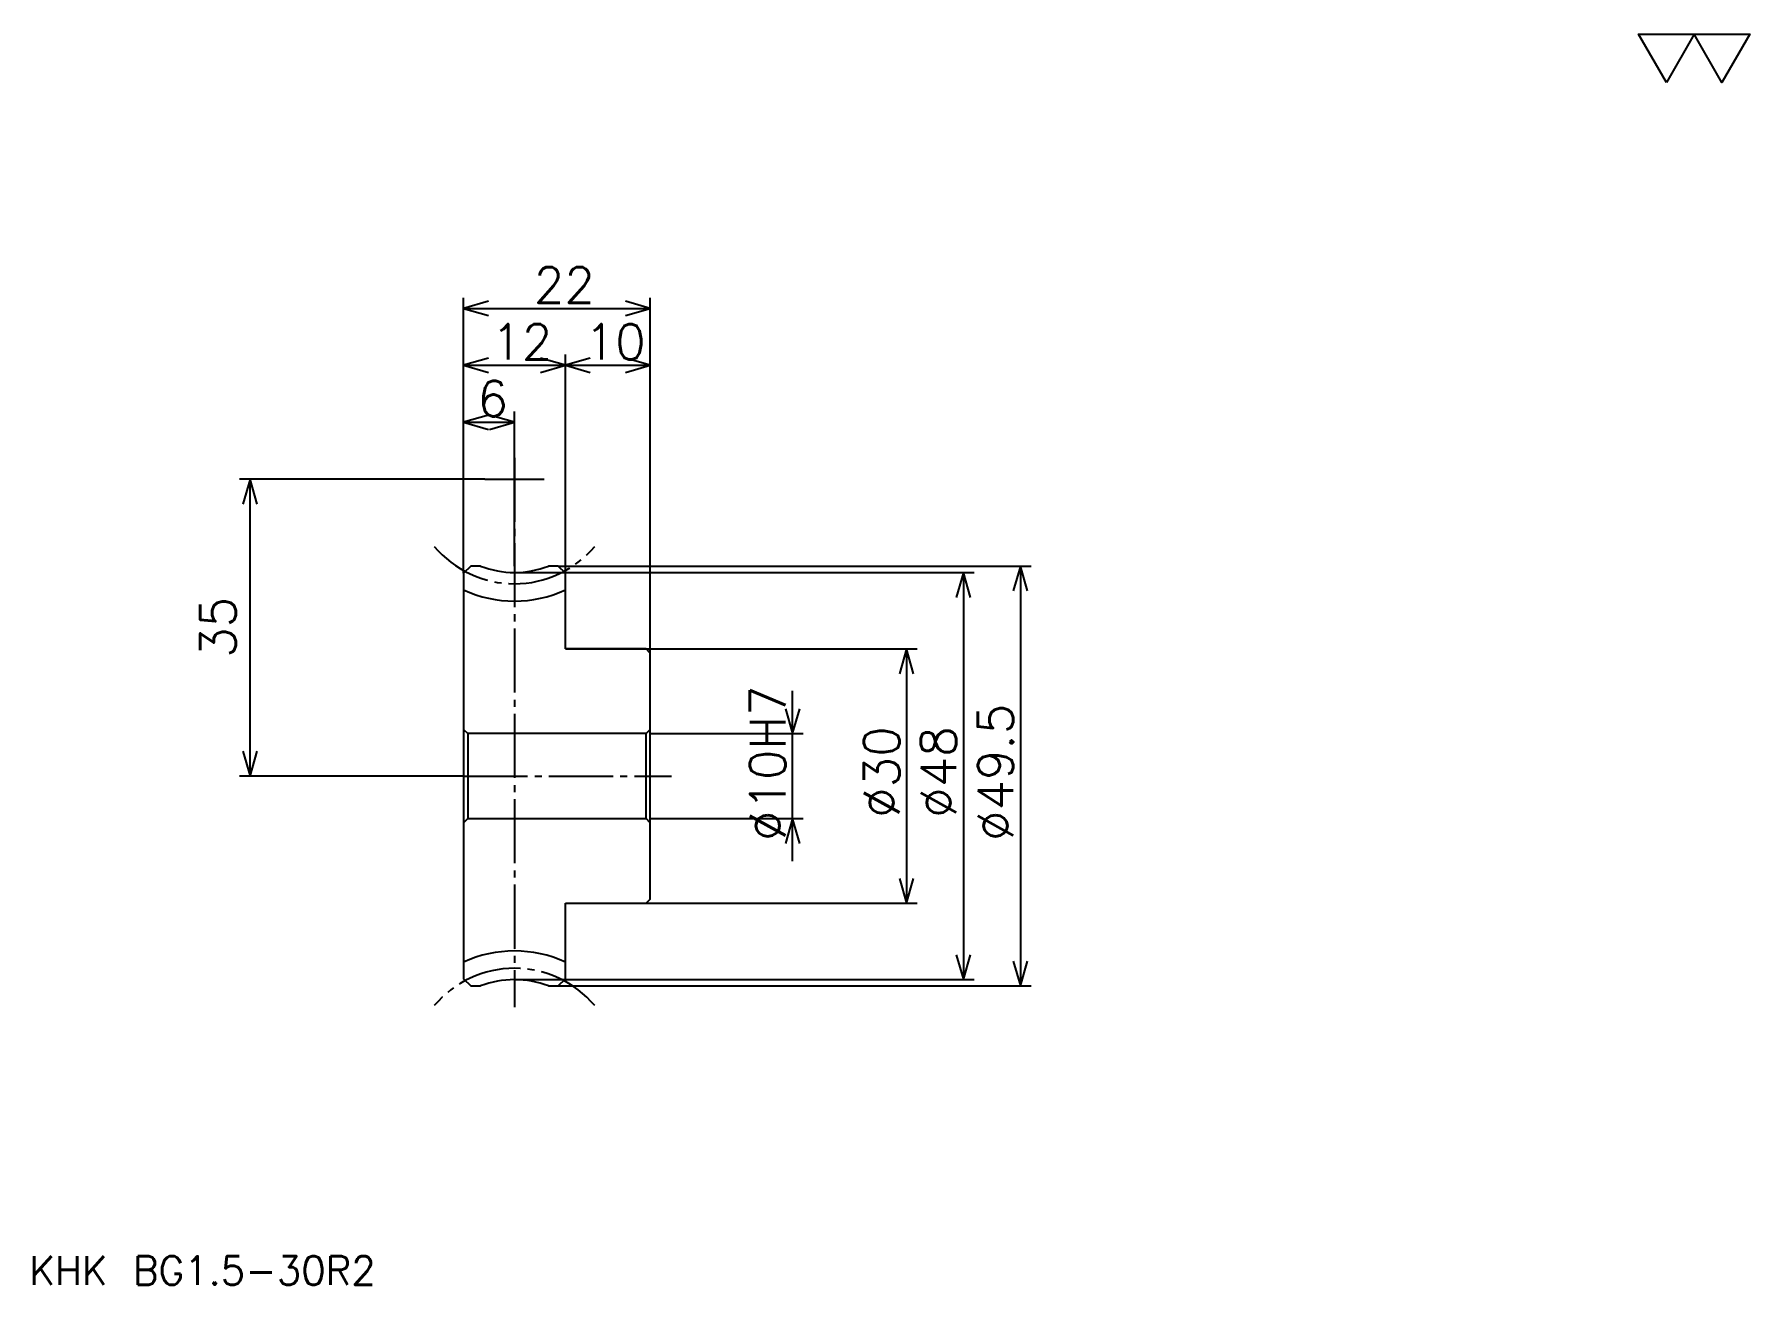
# Model space of a CAD drawing. Extents: x 9 to 211, y 9 to 157.
import ezdxf

# ---------------------------------------------------------------- set-up
doc = ezdxf.new("R2010")
doc.units = 0
doc.linetypes.add('DASHDOT', pattern=[10.064517, 7.548387, -0.83871, 0.83871, -0.83871])
doc.layers.get('0').update_dxf_attribs({"linetype": 'CONTINUOUS'})
doc.layers.add('DASHDOT', color=6, linetype='DASHDOT')
doc.styles.add('KANJI', font='TXT', dxfattribs={"bigfont": 'BIGFONT'})

msp = doc.modelspace()

# ---------------------------------------------------------------- linework, layer by layer
at = {"color": 5}
for p, q in [((59.548386, 93.943542), (59.548386, 125.580643)), ((81.548386, 93.943542), (81.548386, 125.580643)), ((59.548386, 124.322571), (81.548386, 124.322571)), ((59.548386, 117.6129), (71.548386, 117.6129)), ((71.548386, 93.943542), (71.548386, 118.870956)), ((71.548386, 117.6129), (81.548386, 117.6129)), ((65.548386, 93.943542), (65.548386, 112.161285)), ((59.548386, 110.903221), (65.548386, 110.903221)), ((62.064514, 104.193542), (33.129028, 104.193542)), ((34.387093, 69.193542), (34.387093, 104.193542)), ((59.548386, 93.104836), (59.548386, 93.943542)), ((65.548386, 93.193542), (81.548386, 93.193542)), ((70.709679, 93.943542), (81.548386, 93.943542)), ((71.548386, 93.104836), (71.548386, 93.943542)), ((81.548386, 93.943542), (126.41935, 93.943542)), ((81.548386, 83.693542), (81.548386, 93.943542)), ((81.548386, 93.193542), (119.709671, 93.193542)), ((118.451614, 93.193542), (118.451614, 45.193542)), ((125.161285, 93.943542), (125.161285, 44.443542)), ((71.548386, 84.193542), (81.548386, 84.193542)), ((81.548386, 84.193542), (113, 84.193542)), ((111.741936, 84.193542), (111.741936, 54.193542)), ((98.322578, 59.161285), (98.322578, 79.2258)), ((81.548386, 74.193542), (99.580643, 74.193542)), ((59.548386, 69.193542), (33.129028, 69.193542)), ((81.548386, 64.193542), (99.580643, 64.193542)), ((71.548386, 54.193542), (81.548386, 54.193542)), ((81.548386, 54.193542), (113, 54.193542)), ((65.548386, 45.193542), (81.548386, 45.193542)), ((81.548386, 45.193542), (119.709671, 45.193542)), ((70.709679, 44.443542), (81.548386, 44.443542)), ((81.548386, 44.443542), (126.41935, 44.443542))]:
    msp.add_line(p, q, dxfattribs=at)
at = {"color": 4}
for p, q in [((81.548386, 74.693542), (81.048386, 74.193542)), ((59.548386, 63.693542), (60.048386, 64.193542)), ((81.548386, 63.693542), (81.048386, 64.193542))]:
    msp.add_line(p, q, dxfattribs=at)
at = {"color": 7}
msp.add_lwpolyline([(201.290329, 150.967743), (198.019363, 156.637421), (211.103226, 156.637421), (207.83226, 150.967743), (204.561295, 156.637421), (201.290329, 150.967743)], dxfattribs=at)
at = {"color": 5}
for points in [[(62.483871, 125.161285), (59.548386, 124.322571), (62.483871, 123.483864)], [(78.6129, 123.483864), (81.548386, 124.322571), (78.6129, 125.161285)], [(62.483871, 118.451607), (59.548386, 117.6129), (62.483871, 116.774185)], [(68.6129, 116.774185), (71.548386, 117.6129), (68.6129, 118.451607)], [(74.483871, 118.451607), (71.548386, 117.6129), (74.483871, 116.774185)], [(78.6129, 116.774185), (81.548386, 117.6129), (78.6129, 118.451607)], [(62.483871, 111.741928), (59.548386, 110.903221), (62.483871, 110.064514)], [(62.6129, 110.064514), (65.548386, 110.903221), (62.6129, 111.741928)], [(35.225803, 101.258057), (34.387093, 104.193542), (33.548386, 101.258057)], [(119.290321, 90.258057), (118.451614, 93.193542), (117.6129, 90.258057)], [(125.999992, 91.008057), (125.161285, 93.943542), (124.322578, 91.008057)], [(112.580643, 81.258057), (111.741936, 84.193542), (110.903229, 81.258057)], [(97.483871, 77.129028), (98.322578, 74.193542), (99.161285, 77.129028)], [(33.548386, 72.129028), (34.387093, 69.193542), (35.225803, 72.129028)], [(99.161285, 61.258057), (98.322578, 64.193542), (97.483871, 61.258057)], [(110.903229, 57.129028), (111.741936, 54.193542), (112.580643, 57.129028)], [(117.6129, 48.129028), (118.451614, 45.193542), (119.290321, 48.129028)], [(124.322578, 47.379028), (125.161285, 44.443542), (125.999992, 47.379028)]]:
    msp.add_lwpolyline(points, dxfattribs=at)
at = {"color": 4}
for points in [[(61.556206, 93.943542), (60.387096, 93.943542), (59.548386, 93.104836), (59.548386, 63.693542)], [(71.548386, 84.193542), (71.548386, 93.104836), (70.709679, 93.943542), (69.540565, 93.943542)], [(71.548386, 54.193542), (81.048386, 54.193542), (81.548386, 54.693542), (81.548386, 83.693542), (81.048386, 84.193542), (71.548386, 84.193542)], [(59.548386, 74.693542), (60.048386, 74.193542), (60.048386, 64.193542), (81.048386, 64.193542), (81.048386, 74.193542), (60.048386, 74.193542)], [(59.548386, 63.693542), (59.548386, 45.282249), (60.387096, 44.443542), (61.556206, 44.443542)], [(69.540565, 44.443542), (70.709679, 44.443542), (71.548386, 45.282249), (71.548386, 54.193542)]]:
    msp.add_lwpolyline(points, dxfattribs=at)
for centre, radius, start, end in [((65.548386, 104.193542), 11, 248.72003407, 291.27996593), ((65.548386, 104.193542), 14.375, 245.33000141, 294.66999859), ((65.548386, 34.193542), 14.375, 65.33000141, 114.66999859), ((65.548386, 34.193542), 11, 68.72003407, 111.27996593)]:
    msp.add_arc(centre, radius, start, end, dxfattribs=at)
at = {"layer": 'DASHDOT', "color": 7}
for p, q in [((65.548386, 106.709671), (65.548386, 41.927414)), ((62.064514, 104.193542), (69.032257, 104.193542)), ((59.548386, 69.193542), (84.064514, 69.193542))]:
    msp.add_line(p, q, dxfattribs=at)
for centre, start, end in [((65.548386, 104.193542), 220.00000249, 320.00000152), ((65.548386, 34.193542), 39.99999848, 139.99999751)]:
    msp.add_arc(centre, 12.335, start, end, dxfattribs=at)

# ---------------------------------------------------------------- texts
at = {"color": 7, "style": 'KANJI'}
for s, height, p in [('22', 4.193548, (67.822578, 124.993546)), ('12', 4.193548, (62.822578, 118.283859)), ('10', 4.193548, (73.822578, 118.283859)), ('6', 4.193548, (61.185482, 111.574188)), ('KHK BG1.5-30R2', 3.354839, (8.387096, 9.225806))]:
    msp.add_text(s, height=height, dxfattribs=at).set_placement(p)
for s, p in [('35', (32.709675, 83.129028)), ('%%c10H7', (97.483871, 61.540318)), ('%%c49.5', (124.322578, 61.540318)), ('%%c30', (110.903229, 64.266121)), ('%%c48', (117.6129, 64.266121))]:
    msp.add_text(s, height=4.193548, rotation=90, dxfattribs=at).set_placement(p)

doc.saveas('drawing.dxf')
